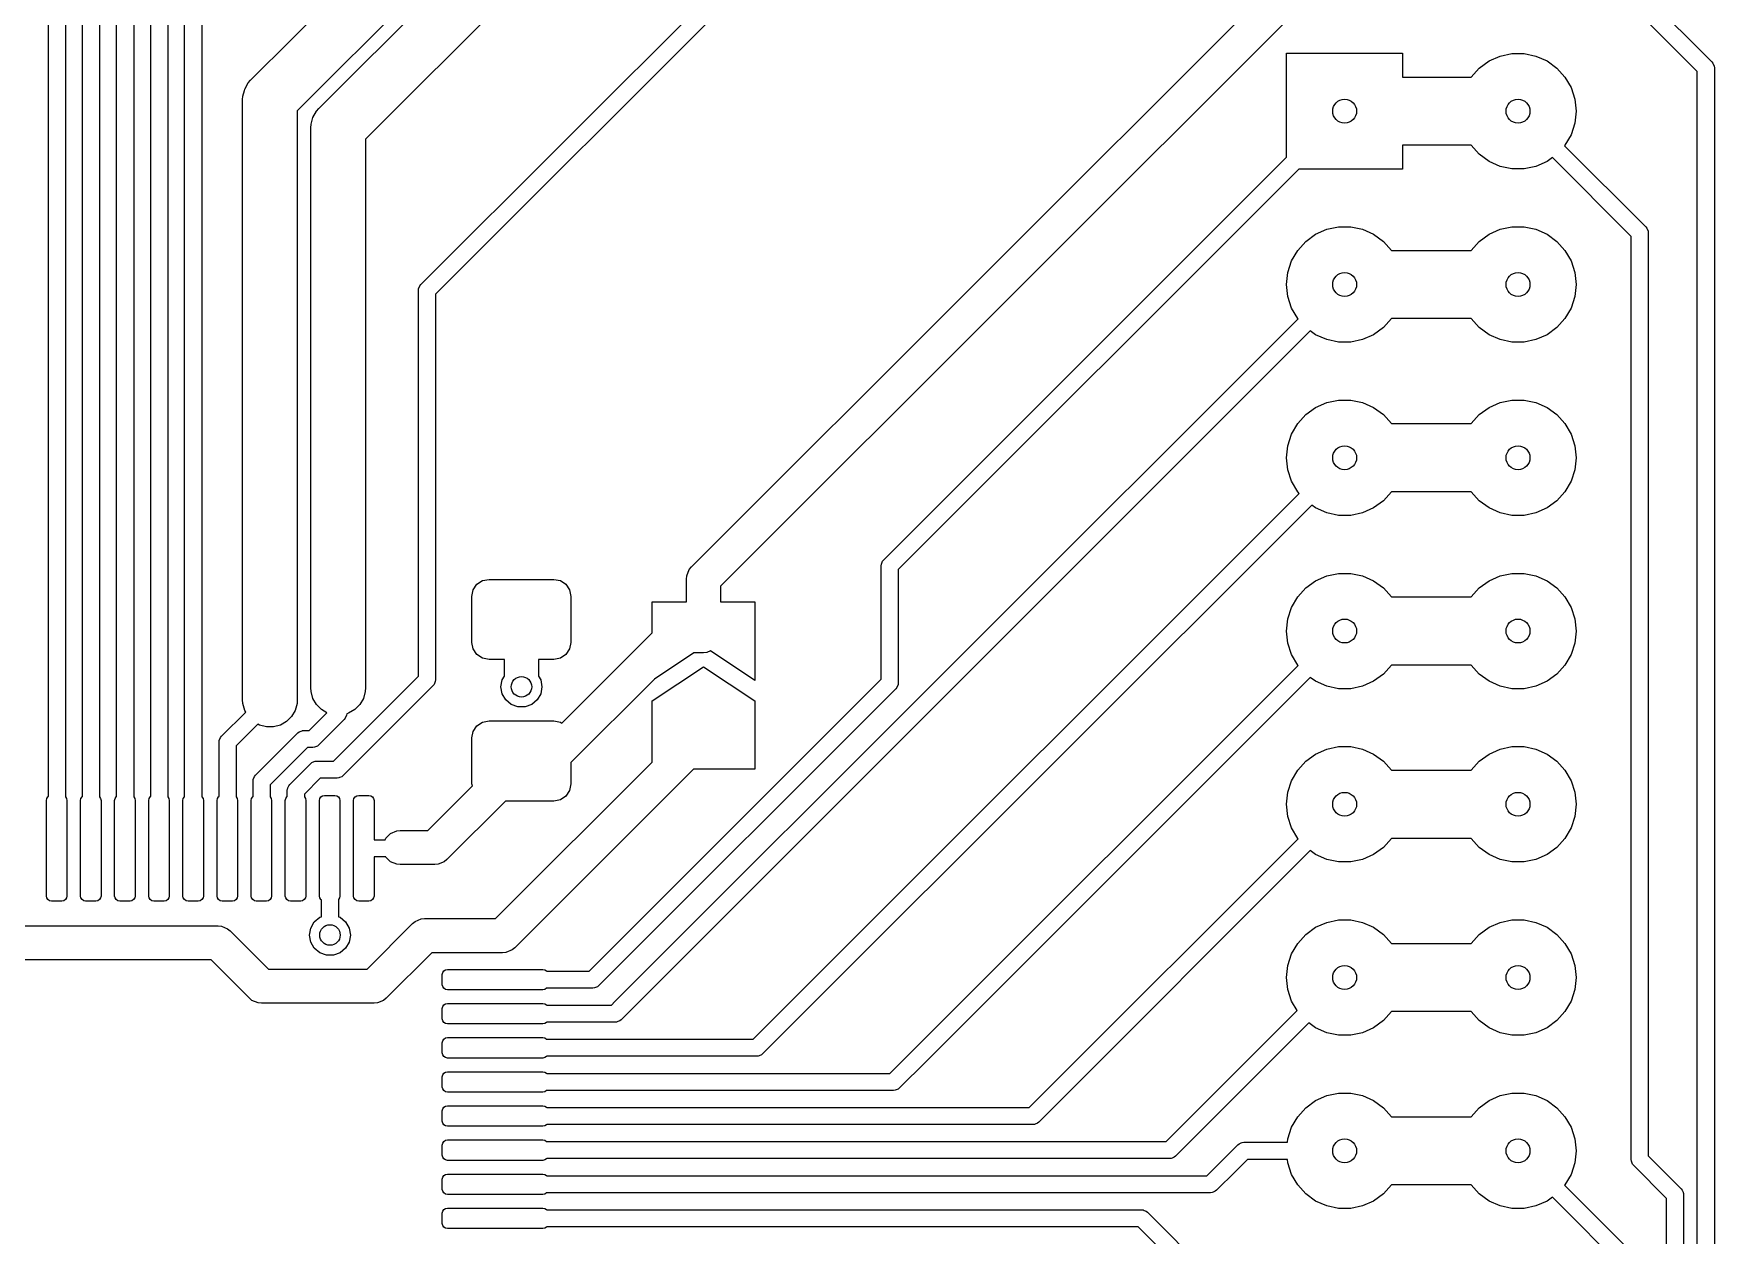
# Model space of a CAD drawing. Extents: x 0.04 to 1.96, y 0.03 to 3.58.
# Drawn here: x 0.994 to 1.963, y 1.801 to 2.495 of the extents above; entities that cross this region are included whole.
import ezdxf

# ---------------------------------------------------------------- set-up
doc = ezdxf.new("R2010")
doc.units = 0
doc.header["$MEASUREMENT"] = 0
doc.layers.add('BLACK', color=7, linetype='CONTINUOUS')

msp = doc.modelspace()

# ---------------------------------------------------------------- linework, layer by layer
at = {"layer": 'BLACK', "linetype": 'CONTINUOUS'}
for p, q in [((1.0415, 2.05444), (1.0415, 2.7287)), ((1.05134, 2.72666), (1.05134, 2.0542)), ((1.02181, 2.05444), (1.02181, 2.72123)), ((1.03165, 2.72327), (1.03165, 2.0542)), ((1.06118, 2.05444), (1.06118, 2.7161)), ((1.11879, 2.46783), (1.36614, 2.71518)), ((1.07102, 2.71406), (1.07102, 2.0542)), ((1.39303, 2.69753), (1.14567, 2.45017)), ((1.15816, 2.45152), (1.40551, 2.69888)), ((1.4324, 2.68122), (1.18504, 2.43386)), ((1.00213, 2.05444), (1.00213, 2.64091)), ((1.01197, 2.64295), (1.01197, 2.0542)), ((1.21699, 2.34995), (1.50852, 2.64148)), ((1.08071, 2.05433), (1.08071, 2.63563)), ((1.09055, 2.63359), (1.09055, 2.05433)), ((1.512, 2.63104), (1.22539, 2.34443)), ((1.83163, 2.60848), (1.96163, 2.47848)), ((1.95323, 2.47296), (1.82611, 2.60008)), ((1.37304, 2.18696), (1.74016, 2.55408)), ((1.75696, 2.54304), (1.38984, 2.17592)), ((1.71634, 2.4235), (1.71634, 2.48346)), ((1.71634, 2.48346), (1.78327, 2.48346)), ((1.78327, 2.48346), (1.78327, 2.46969)), ((1.83946, 2.48183), (1.84631, 2.48328)), ((1.84631, 2.48328), (1.8533, 2.48328)), ((1.8533, 2.48328), (1.86014, 2.48183)), ((1.82274, 2.46969), (1.82741, 2.47487)), ((1.82741, 2.47487), (1.83307, 2.47898)), ((1.83307, 2.47898), (1.83946, 2.48183)), ((1.86014, 2.48183), (1.86654, 2.47898)), ((1.86654, 2.47898), (1.8722, 2.47487)), ((1.8722, 2.47487), (1.87688, 2.46967)), ((1.95323, 0.12519), (1.95323, 2.47296)), ((1.96163, 2.47848), (1.96224, 2.47773)), ((1.96224, 2.47773), (1.96224, 2.47773)), ((1.96224, 2.47773), (1.96298, 2.47596)), ((1.96298, 2.47596), (1.96307, 2.475)), ((1.96307, 2.475), (1.96307, 0.12315)), ((1.11517, 2.46198), (1.11537, 2.46272)), ((1.11537, 2.46272), (1.11743, 2.46628)), ((1.11743, 2.46628), (1.11879, 2.46783)), ((1.78327, 2.46969), (1.82274, 2.46969)), ((1.87688, 2.46967), (1.88037, 2.46361)), ((1.88037, 2.46361), (1.88254, 2.45696)), ((1.11417, 2.45669), (1.11431, 2.45875)), ((1.11417, 2.11024), (1.11417, 2.45669)), ((1.11431, 2.45875), (1.11517, 2.46198)), ((1.88254, 2.45696), (1.88327, 2.45)), ((1.14567, 2.45017), (1.14567, 2.11024)), ((1.15368, 2.44244), (1.15474, 2.44641)), ((1.15474, 2.44641), (1.1568, 2.44997)), ((1.15474, 2.44641), (1.15474, 2.44641)), ((1.1568, 2.44997), (1.15816, 2.45152)), ((1.88327, 2.45), (1.88254, 2.44304)), ((1.15354, 2.44039), (1.15368, 2.44244)), ((1.15354, 2.11711), (1.15354, 2.44039)), ((1.18504, 2.43386), (1.18504, 2.11711)), ((1.88037, 2.43639), (1.87688, 2.43033)), ((1.88254, 2.44304), (1.88037, 2.43639)), ((1.82274, 2.43031), (1.78327, 2.43031)), ((1.78327, 2.43031), (1.78327, 2.41654)), ((1.82741, 2.42513), (1.82274, 2.43031)), ((1.83307, 2.42102), (1.82741, 2.42513)), ((1.87688, 2.43033), (1.87667, 2.4301)), ((1.87667, 2.4301), (1.92348, 2.38328)), ((1.48392, 2.19108), (1.71634, 2.4235)), ((1.7233, 2.41654), (1.49232, 2.18556)), ((1.78327, 2.41654), (1.7233, 2.41654)), ((1.83946, 2.41817), (1.83307, 2.42102)), ((1.84631, 2.41672), (1.83946, 2.41817)), ((1.8533, 2.41672), (1.84631, 2.41672)), ((1.86014, 2.41817), (1.8533, 2.41672)), ((1.86654, 2.42102), (1.86014, 2.41817)), ((1.8696, 2.42324), (1.86654, 2.42102)), ((1.91508, 2.37776), (1.8696, 2.42324)), ((1.72741, 2.37487), (1.73307, 2.37898)), ((1.73307, 2.37898), (1.73946, 2.38183)), ((1.73946, 2.38183), (1.74631, 2.38328)), ((1.74631, 2.38328), (1.7533, 2.38328)), ((1.7533, 2.38328), (1.76014, 2.38183)), ((1.76014, 2.38183), (1.76654, 2.37898)), ((1.76654, 2.37898), (1.7722, 2.37487)), ((1.82741, 2.37487), (1.83307, 2.37898)), ((1.83307, 2.37898), (1.83946, 2.38183)), ((1.83946, 2.38183), (1.84631, 2.38328)), ((1.84631, 2.38328), (1.8533, 2.38328)), ((1.8533, 2.38328), (1.86014, 2.38183)), ((1.86014, 2.38183), (1.86654, 2.37898)), ((1.86654, 2.37898), (1.8722, 2.37487)), ((1.91508, 1.845), (1.91508, 2.37776)), ((1.92348, 2.38328), (1.92409, 2.38254)), ((1.92409, 2.38254), (1.92483, 2.38076)), ((1.92483, 2.38076), (1.92492, 2.3798)), ((1.92492, 2.3798), (1.92492, 1.84704)), ((1.71923, 2.36361), (1.72273, 2.36967)), ((1.72273, 2.36967), (1.72741, 2.37487)), ((1.7722, 2.37487), (1.77686, 2.36969)), ((1.77686, 2.36969), (1.82274, 2.36969)), ((1.82274, 2.36969), (1.82741, 2.37487)), ((1.8722, 2.37487), (1.87688, 2.36967)), ((1.87688, 2.36967), (1.88037, 2.36361)), ((1.71634, 2.35), (1.71707, 2.35696)), ((1.71707, 2.35696), (1.71923, 2.36361)), ((1.88037, 2.36361), (1.88254, 2.35696)), ((1.88254, 2.35696), (1.88327, 2.35)), ((1.21555, 2.34647), (1.21565, 2.34743)), ((1.21555, 2.12389), (1.21555, 2.34647)), ((1.21565, 2.34743), (1.21638, 2.34921)), ((1.21638, 2.34921), (1.21699, 2.34995)), ((1.21638, 2.34921), (1.21638, 2.34921)), ((1.71707, 2.34304), (1.71634, 2.35)), ((1.88327, 2.35), (1.88254, 2.34304)), ((1.22539, 2.34443), (1.22539, 2.12185)), ((1.71923, 2.33639), (1.71707, 2.34304)), ((1.88254, 2.34304), (1.88037, 2.33639)), ((1.32892, 1.93608), (1.72294, 2.3301)), ((1.72273, 2.33033), (1.71923, 2.33639)), ((1.72294, 2.3301), (1.72273, 2.33033)), ((1.77686, 2.33031), (1.7722, 2.32513)), ((1.82274, 2.33031), (1.77686, 2.33031)), ((1.82741, 2.32513), (1.82274, 2.33031)), ((1.87688, 2.33033), (1.8722, 2.32513)), ((1.88037, 2.33639), (1.87688, 2.33033)), ((1.73001, 2.32324), (1.33588, 1.92912)), ((1.73307, 2.32102), (1.73001, 2.32324)), ((1.73946, 2.31817), (1.73307, 2.32102)), ((1.74631, 2.31672), (1.73946, 2.31817)), ((1.76014, 2.31817), (1.7533, 2.31672)), ((1.76654, 2.32102), (1.76014, 2.31817)), ((1.7722, 2.32513), (1.76654, 2.32102)), ((1.83307, 2.32102), (1.82741, 2.32513)), ((1.83946, 2.31817), (1.83307, 2.32102)), ((1.84631, 2.31672), (1.83946, 2.31817)), ((1.86014, 2.31817), (1.8533, 2.31672)), ((1.86654, 2.32102), (1.86014, 2.31817)), ((1.8722, 2.32513), (1.86654, 2.32102)), ((1.7533, 2.31672), (1.74631, 2.31672)), ((1.8533, 2.31672), (1.84631, 2.31672)), ((1.72741, 2.27487), (1.73307, 2.27898)), ((1.73307, 2.27898), (1.73946, 2.28183)), ((1.73946, 2.28183), (1.74631, 2.28328)), ((1.74631, 2.28328), (1.7533, 2.28328)), ((1.7533, 2.28328), (1.76014, 2.28183)), ((1.76014, 2.28183), (1.76654, 2.27898)), ((1.76654, 2.27898), (1.7722, 2.27487)), ((1.82741, 2.27487), (1.83307, 2.27898)), ((1.83307, 2.27898), (1.83946, 2.28183)), ((1.83946, 2.28183), (1.84631, 2.28328)), ((1.84631, 2.28328), (1.8533, 2.28328)), ((1.8533, 2.28328), (1.86014, 2.28183)), ((1.86014, 2.28183), (1.86654, 2.27898)), ((1.86654, 2.27898), (1.8722, 2.27487)), ((1.71923, 2.26361), (1.72273, 2.26967)), ((1.72273, 2.26967), (1.72741, 2.27487)), ((1.7722, 2.27487), (1.77686, 2.26969)), ((1.77686, 2.26969), (1.82274, 2.26969)), ((1.82274, 2.26969), (1.82741, 2.27487)), ((1.8722, 2.27487), (1.87688, 2.26967)), ((1.87688, 2.26967), (1.88037, 2.26361)), ((1.71707, 2.25696), (1.71923, 2.26361)), ((1.88037, 2.26361), (1.88254, 2.25696)), ((1.71634, 2.25), (1.71707, 2.25696)), ((1.71707, 2.24304), (1.71634, 2.25)), ((1.88254, 2.25696), (1.88327, 2.25)), ((1.88327, 2.25), (1.88254, 2.24304)), ((1.71923, 2.23639), (1.71707, 2.24304)), ((1.88254, 2.24304), (1.88037, 2.23639)), ((1.72273, 2.23033), (1.71923, 2.23639)), ((1.72359, 2.22937), (1.72273, 2.23033)), ((1.77686, 2.23031), (1.7722, 2.22513)), ((1.82274, 2.23031), (1.77686, 2.23031)), ((1.82741, 2.22513), (1.82274, 2.23031)), ((1.87688, 2.23033), (1.8722, 2.22513)), ((1.88037, 2.23639), (1.87688, 2.23033)), ((1.42711, 1.93289), (1.72359, 2.22937)), ((1.73081, 2.22266), (1.43407, 1.92593)), ((1.73307, 2.22102), (1.73081, 2.22266)), ((1.73946, 2.21817), (1.73307, 2.22102)), ((1.76654, 2.22102), (1.76014, 2.21817)), ((1.7722, 2.22513), (1.76654, 2.22102)), ((1.83307, 2.22102), (1.82741, 2.22513)), ((1.83946, 2.21817), (1.83307, 2.22102)), ((1.86654, 2.22102), (1.86014, 2.21817)), ((1.8722, 2.22513), (1.86654, 2.22102)), ((1.74631, 2.21672), (1.73946, 2.21817)), ((1.7533, 2.21672), (1.74631, 2.21672)), ((1.76014, 2.21817), (1.7533, 2.21672)), ((1.84631, 2.21672), (1.83946, 2.21817)), ((1.8533, 2.21672), (1.84631, 2.21672)), ((1.86014, 2.21817), (1.8533, 2.21672)), ((1.48331, 2.19033), (1.48392, 2.19108)), ((1.37016, 2.18), (1.37035, 2.18192)), ((1.37035, 2.18192), (1.37182, 2.18547)), ((1.37182, 2.18547), (1.37304, 2.18696)), ((1.37182, 2.18547), (1.37182, 2.18547)), ((1.48248, 2.1876), (1.48257, 2.18856)), ((1.48248, 2.12212), (1.48248, 2.1876)), ((1.48257, 2.18856), (1.48331, 2.19033)), ((1.48331, 2.19033), (1.48331, 2.19033)), ((1.49232, 2.18556), (1.49232, 2.12008)), ((1.73307, 2.17898), (1.73946, 2.18183)), ((1.73946, 2.18183), (1.74631, 2.18328)), ((1.74631, 2.18328), (1.7533, 2.18328)), ((1.7533, 2.18328), (1.76014, 2.18183)), ((1.76014, 2.18183), (1.76654, 2.17898)), ((1.83307, 2.17898), (1.83946, 2.18183)), ((1.83946, 2.18183), (1.84631, 2.18328)), ((1.84631, 2.18328), (1.8533, 2.18328)), ((1.8533, 2.18328), (1.86014, 2.18183)), ((1.86014, 2.18183), (1.86654, 2.17898)), ((1.24646, 2.16998), (1.24721, 2.17375)), ((1.24721, 2.17375), (1.24934, 2.17694)), ((1.24934, 2.17694), (1.25253, 2.17907)), ((1.25253, 2.17907), (1.2563, 2.17982)), ((1.2563, 2.17982), (1.2937, 2.17982)), ((1.2937, 2.17982), (1.29747, 2.17907)), ((1.29747, 2.17907), (1.30066, 2.17694)), ((1.30066, 2.17694), (1.30279, 2.17375)), ((1.30279, 2.17375), (1.30354, 2.16998)), ((1.37016, 2.16677), (1.37016, 2.18)), ((1.38984, 2.17592), (1.38984, 2.16677)), ((1.72273, 2.16967), (1.72741, 2.17487)), ((1.72741, 2.17487), (1.73307, 2.17898)), ((1.76654, 2.17898), (1.7722, 2.17487)), ((1.7722, 2.17487), (1.77686, 2.16969)), ((1.82274, 2.16969), (1.82741, 2.17487)), ((1.82741, 2.17487), (1.83307, 2.17898)), ((1.86654, 2.17898), (1.8722, 2.17487)), ((1.8722, 2.17487), (1.87688, 2.16967)), ((1.24646, 2.14341), (1.24646, 2.16998)), ((1.30354, 2.16998), (1.30354, 2.14341)), ((1.35047, 2.14894), (1.35047, 2.16677)), ((1.35047, 2.16677), (1.37016, 2.16677)), ((1.38984, 2.16677), (1.40953, 2.16677)), ((1.40953, 2.16677), (1.40953, 2.1215)), ((1.71707, 2.15696), (1.71923, 2.16361)), ((1.71923, 2.16361), (1.72273, 2.16967)), ((1.77686, 2.16969), (1.82274, 2.16969)), ((1.87688, 2.16967), (1.88037, 2.16361)), ((1.88037, 2.16361), (1.88254, 2.15696)), ((1.71634, 2.15), (1.71707, 2.15696)), ((1.88254, 2.15696), (1.88327, 2.15)), ((1.24721, 2.13964), (1.24646, 2.14341)), ((1.29834, 2.0968), (1.35047, 2.14894)), ((1.30354, 2.14341), (1.30279, 2.13964)), ((1.71707, 2.14304), (1.71634, 2.15)), ((1.71923, 2.13639), (1.71707, 2.14304)), ((1.88254, 2.14304), (1.88037, 2.13639)), ((1.88327, 2.15), (1.88254, 2.14304)), ((1.24934, 2.13645), (1.24721, 2.13964)), ((1.25253, 2.13431), (1.24934, 2.13645)), ((1.2563, 2.13356), (1.25253, 2.13431)), ((1.26516, 2.13356), (1.2563, 2.13356)), ((1.26516, 2.12403), (1.26516, 2.13356)), ((1.2937, 2.13356), (1.28484, 2.13356)), ((1.28484, 2.13356), (1.28484, 2.12403)), ((1.29747, 2.13431), (1.2937, 2.13356)), ((1.30066, 2.13645), (1.29747, 2.13431)), ((1.30279, 2.13964), (1.30066, 2.13645)), ((1.37438, 2.13744), (1.35166, 2.12229)), ((1.38, 2.13744), (1.37438, 2.13744)), ((1.38192, 2.13763), (1.38, 2.13744)), ((1.38402, 2.1385), (1.38192, 2.13763)), ((1.40953, 2.1215), (1.38402, 2.1385)), ((1.72273, 2.13033), (1.71923, 2.13639)), ((1.88037, 2.13639), (1.87688, 2.13033)), ((1.16658, 2.07492), (1.21555, 2.12389)), ((1.2639, 2.12185), (1.26516, 2.12403)), ((1.28484, 2.12403), (1.2861, 2.12185)), ((1.35047, 2.10969), (1.38, 2.12937)), ((1.38, 2.12937), (1.40953, 2.10969)), ((1.50142, 1.90858), (1.72294, 2.1301)), ((1.73001, 2.12324), (1.50838, 1.90162)), ((1.72294, 2.1301), (1.72273, 2.13033)), ((1.73307, 2.12102), (1.73001, 2.12324)), ((1.7722, 2.12513), (1.76654, 2.12102)), ((1.77686, 2.13031), (1.7722, 2.12513)), ((1.82274, 2.13031), (1.77686, 2.13031)), ((1.82741, 2.12513), (1.82274, 2.13031)), ((1.83307, 2.12102), (1.82741, 2.12513)), ((1.8722, 2.12513), (1.86654, 2.12102)), ((1.87688, 2.13033), (1.8722, 2.12513)), ((1.15368, 2.11506), (1.15354, 2.11711)), ((1.15474, 2.11109), (1.15368, 2.11506)), ((1.22395, 2.11837), (1.1721, 2.06652)), ((1.1849, 2.11506), (1.18384, 2.11109)), ((1.18504, 2.11711), (1.1849, 2.11506)), ((1.22456, 2.11912), (1.22395, 2.11837)), ((1.2253, 2.12089), (1.22456, 2.11912)), ((1.22456, 2.11912), (1.22456, 2.11912)), ((1.22539, 2.12185), (1.2253, 2.12089)), ((1.26319, 2.11781), (1.2639, 2.12185)), ((1.2639, 2.11378), (1.26319, 2.11781)), ((1.26595, 2.11022), (1.2639, 2.11378)), ((1.2861, 2.11378), (1.28405, 2.11022)), ((1.2861, 2.12185), (1.28681, 2.11781)), ((1.28681, 2.11781), (1.2861, 2.11378)), ((1.35166, 2.12229), (1.30354, 2.07417)), ((1.3141, 1.95374), (1.48248, 2.12212)), ((1.49088, 2.1166), (1.31962, 1.94534)), ((1.49149, 2.11734), (1.49088, 2.1166)), ((1.49223, 2.11912), (1.49149, 2.11734)), ((1.49149, 2.11734), (1.49149, 2.11734)), ((1.49232, 2.12008), (1.49223, 2.11912)), ((1.49223, 2.11912), (1.49223, 2.11912)), ((1.49223, 2.11912), (1.49223, 2.11912)), ((1.73946, 2.11817), (1.73307, 2.12102)), ((1.74631, 2.11672), (1.73946, 2.11817)), ((1.7533, 2.11672), (1.74631, 2.11672)), ((1.76014, 2.11817), (1.7533, 2.11672)), ((1.76654, 2.12102), (1.76014, 2.11817)), ((1.83946, 2.11817), (1.83307, 2.12102)), ((1.84631, 2.11672), (1.83946, 2.11817)), ((1.8533, 2.11672), (1.84631, 2.11672)), ((1.86014, 2.11817), (1.8533, 2.11672)), ((1.86654, 2.12102), (1.86014, 2.11817)), ((1.11431, 2.10818), (1.11417, 2.11024)), ((1.11537, 2.10421), (1.11431, 2.10818)), ((1.11594, 2.10322), (1.11537, 2.10421)), ((1.14447, 2.10421), (1.14241, 2.10065)), ((1.14553, 2.10818), (1.14447, 2.10421)), ((1.14567, 2.11024), (1.14553, 2.10818)), ((1.1568, 2.10753), (1.15474, 2.11109)), ((1.1597, 2.10462), (1.1568, 2.10753)), ((1.1628, 2.10283), (1.1597, 2.10462)), ((1.17888, 2.10462), (1.17532, 2.10256)), ((1.18179, 2.10753), (1.17888, 2.10462)), ((1.18384, 2.11109), (1.18179, 2.10753)), ((1.26909, 2.10759), (1.26595, 2.11022)), ((1.27295, 2.10618), (1.26909, 2.10759)), ((1.27705, 2.10618), (1.27295, 2.10618)), ((1.28091, 2.10759), (1.27705, 2.10618)), ((1.28405, 2.11022), (1.28091, 2.10759)), ((1.35047, 2.07439), (1.35047, 2.10969)), ((1.40953, 2.10969), (1.40953, 2.07031)), ((1.10199, 2.08927), (1.11594, 2.10322)), ((1.1229, 2.09626), (1.11039, 2.08375)), ((1.12389, 2.09569), (1.1229, 2.09626)), ((1.12787, 2.09462), (1.12389, 2.09569)), ((1.13198, 2.09462), (1.12787, 2.09462)), ((1.13595, 2.09569), (1.13198, 2.09462)), ((1.13951, 2.09774), (1.13595, 2.09569)), ((1.14241, 2.10065), (1.13951, 2.09774)), ((1.15261, 2.09264), (1.1628, 2.10283)), ((1.17277, 2.09888), (1.15813, 2.08424)), ((1.17338, 2.09963), (1.17277, 2.09888)), ((1.17412, 2.1014), (1.17338, 2.09963)), ((1.17338, 2.09963), (1.17338, 2.09963)), ((1.1742, 2.10227), (1.17412, 2.1014)), ((1.17532, 2.10256), (1.1742, 2.10227)), ((1.24721, 2.09205), (1.24934, 2.09525)), ((1.24934, 2.09525), (1.25253, 2.09738)), ((1.25253, 2.09738), (1.2563, 2.09813)), ((1.2563, 2.09813), (1.2937, 2.09813)), ((1.2937, 2.09813), (1.29747, 2.09738)), ((1.29747, 2.09738), (1.29834, 2.0968)), ((1.10055, 2.08579), (1.10065, 2.08675)), ((1.10055, 2.05444), (1.10055, 2.08579)), ((1.10065, 2.08675), (1.10138, 2.08852)), ((1.10138, 2.08852), (1.10199, 2.08927)), ((1.10138, 2.08852), (1.10138, 2.08852)), ((1.12168, 2.06679), (1.14608, 2.0912)), ((1.14608, 2.0912), (1.14683, 2.09181)), ((1.14683, 2.09181), (1.14842, 2.09247)), ((1.14683, 2.09181), (1.14683, 2.09181)), ((1.14842, 2.09247), (1.1486, 2.09254)), ((1.1486, 2.09254), (1.14956, 2.09264)), ((1.1486, 2.09254), (1.1486, 2.09254)), ((1.14956, 2.09264), (1.15261, 2.09264)), ((1.24646, 2.08829), (1.24721, 2.09205)), ((1.24646, 2.06171), (1.24646, 2.08829)), ((1.11039, 2.08375), (1.11039, 2.0542)), ((1.1516, 2.0828), (1.13008, 2.06127)), ((1.15465, 2.0828), (1.1516, 2.0828)), ((1.15561, 2.08289), (1.15465, 2.0828)), ((1.15542, 2.07461), (1.15594, 2.07483)), ((1.15613, 2.08311), (1.15561, 2.08289)), ((1.15561, 2.08289), (1.15561, 2.08289)), ((1.15594, 2.07483), (1.1569, 2.07492)), ((1.15594, 2.07483), (1.15594, 2.07483)), ((1.15738, 2.08362), (1.15613, 2.08311)), ((1.1569, 2.07492), (1.16658, 2.07492)), ((1.15813, 2.08424), (1.15738, 2.08362)), ((1.15738, 2.08362), (1.15738, 2.08362)), ((1.72273, 2.06967), (1.72741, 2.07487)), ((1.72741, 2.07487), (1.73307, 2.07898)), ((1.73307, 2.07898), (1.73946, 2.08183)), ((1.73946, 2.08183), (1.74631, 2.08328)), ((1.74631, 2.08328), (1.7533, 2.08328)), ((1.7533, 2.08328), (1.76014, 2.08183)), ((1.76014, 2.08183), (1.76654, 2.07898)), ((1.76654, 2.07898), (1.7722, 2.07487)), ((1.7722, 2.07487), (1.77686, 2.06969)), ((1.82274, 2.06969), (1.82741, 2.07487)), ((1.82741, 2.07487), (1.83307, 2.07898)), ((1.83307, 2.07898), (1.83946, 2.08183)), ((1.83946, 2.08183), (1.84631, 2.08328)), ((1.84631, 2.08328), (1.8533, 2.08328)), ((1.8533, 2.08328), (1.86014, 2.08183)), ((1.86014, 2.08183), (1.86654, 2.07898)), ((1.86654, 2.07898), (1.8722, 2.07487)), ((1.8722, 2.07487), (1.87688, 2.06967)), ((1.12033, 2.06427), (1.12107, 2.06605)), ((1.12107, 2.06605), (1.12168, 2.06679)), ((1.12107, 2.06605), (1.12107, 2.06605)), ((1.14136, 2.06142), (1.15342, 2.07348)), ((1.15894, 2.06508), (1.14976, 2.05591)), ((1.15342, 2.07348), (1.15416, 2.07409)), ((1.15416, 2.07409), (1.15542, 2.07461)), ((1.15416, 2.07409), (1.15416, 2.07409)), ((1.16862, 2.06508), (1.15894, 2.06508)), ((1.16958, 2.06517), (1.16862, 2.06508)), ((1.1701, 2.06539), (1.16958, 2.06517)), ((1.16958, 2.06517), (1.16958, 2.06517)), ((1.17136, 2.06591), (1.1701, 2.06539)), ((1.1721, 2.06652), (1.17136, 2.06591)), ((1.17136, 2.06591), (1.17136, 2.06591)), ((1.26008, 1.984), (1.35047, 2.07439)), ((1.37423, 2.07031), (1.27111, 1.96719)), ((1.30354, 2.07417), (1.30354, 2.06171)), ((1.40953, 2.07031), (1.37423, 2.07031)), ((1.71923, 2.06361), (1.72273, 2.06967)), ((1.77686, 2.06969), (1.82274, 2.06969)), ((1.87688, 2.06967), (1.88037, 2.06361)), ((1.12024, 2.06331), (1.12033, 2.06427)), ((1.12024, 2.05444), (1.12024, 2.06331)), ((1.13008, 2.06127), (1.13008, 2.0542)), ((1.13992, 2.05794), (1.14002, 2.0589)), ((1.13992, 2.05444), (1.13992, 2.05794)), ((1.14002, 2.0589), (1.14015, 2.05922)), ((1.14015, 2.05922), (1.14023, 2.05942)), ((1.14023, 2.05942), (1.14075, 2.06068)), ((1.14075, 2.06068), (1.14136, 2.06142)), ((1.14075, 2.06068), (1.14075, 2.06068)), ((1.14976, 2.05591), (1.14976, 2.0542)), ((1.22092, 2.03484), (1.24668, 2.0606)), ((1.24668, 2.0606), (1.24646, 2.06171)), ((1.30279, 2.05795), (1.30066, 2.05475)), ((1.30354, 2.06171), (1.30279, 2.05795)), ((1.71634, 2.05), (1.71707, 2.05696)), ((1.71707, 2.05696), (1.71923, 2.06361)), ((1.88037, 2.06361), (1.88254, 2.05696)), ((1.88254, 2.05696), (1.88327, 2.05)), ((1.00098, 2.05217), (1.00121, 2.0533)), ((1.00098, 1.99705), (1.00098, 2.05217)), ((1.00121, 2.0533), (1.00185, 2.05425)), ((1.00185, 2.05425), (1.00213, 2.05444)), ((1.01197, 2.0542), (1.01257, 2.0533)), ((1.01257, 2.0533), (1.0128, 2.05217)), ((1.0128, 2.05217), (1.0128, 1.99705)), ((1.02067, 2.05217), (1.02089, 2.0533)), ((1.02067, 1.99705), (1.02067, 2.05217)), ((1.02089, 2.0533), (1.02153, 2.05425)), ((1.02153, 2.05425), (1.02181, 2.05444)), ((1.03165, 2.0542), (1.03226, 2.0533)), ((1.03226, 2.0533), (1.03248, 2.05217)), ((1.03248, 2.05217), (1.03248, 1.99705)), ((1.04035, 2.05217), (1.04058, 2.0533)), ((1.04035, 1.99705), (1.04035, 2.05217)), ((1.04058, 2.0533), (1.04122, 2.05425)), ((1.04122, 2.05425), (1.0415, 2.05444)), ((1.05134, 2.0542), (1.05194, 2.0533)), ((1.05194, 2.0533), (1.05217, 2.05217)), ((1.05217, 2.05217), (1.05217, 1.99705)), ((1.06004, 2.05217), (1.06026, 2.0533)), ((1.06004, 1.99705), (1.06004, 2.05217)), ((1.06026, 2.0533), (1.0609, 2.05425)), ((1.0609, 2.05425), (1.06118, 2.05444)), ((1.07102, 2.0542), (1.07163, 2.0533)), ((1.07163, 2.0533), (1.07185, 2.05217)), ((1.07185, 2.05217), (1.07185, 1.99705)), ((1.07972, 2.05217), (1.07995, 2.0533)), ((1.07972, 1.99705), (1.07972, 2.05217)), ((1.07995, 2.0533), (1.08059, 2.05425)), ((1.08059, 2.05425), (1.08071, 2.05433)), ((1.09055, 2.05433), (1.09067, 2.05425)), ((1.09067, 2.05425), (1.09131, 2.0533)), ((1.09131, 2.0533), (1.09154, 2.05217)), ((1.09154, 2.05217), (1.09154, 1.99705)), ((1.09941, 2.05217), (1.09963, 2.0533)), ((1.09941, 1.99705), (1.09941, 2.05217)), ((1.09963, 2.0533), (1.10027, 2.05425)), ((1.10027, 2.05425), (1.10055, 2.05444)), ((1.11039, 2.0542), (1.111, 2.0533)), ((1.111, 2.0533), (1.11122, 2.05217)), ((1.11122, 2.05217), (1.11122, 1.99705)), ((1.11909, 2.05217), (1.11932, 2.0533)), ((1.11909, 1.99705), (1.11909, 2.05217)), ((1.11932, 2.0533), (1.11996, 2.05425)), ((1.11996, 2.05425), (1.12024, 2.05444)), ((1.13008, 2.0542), (1.13068, 2.0533)), ((1.13068, 2.0533), (1.13091, 2.05217)), ((1.13091, 2.05217), (1.13091, 1.99705)), ((1.13878, 2.05217), (1.139, 2.0533)), ((1.13878, 1.99705), (1.13878, 2.05217)), ((1.139, 2.0533), (1.13964, 2.05425)), ((1.13964, 2.05425), (1.13992, 2.05444)), ((1.14976, 2.0542), (1.15037, 2.0533)), ((1.15037, 2.0533), (1.15059, 2.05217)), ((1.15059, 2.05217), (1.15059, 1.99705)), ((1.15846, 2.05217), (1.15869, 2.0533)), ((1.15846, 1.99705), (1.15846, 2.05217)), ((1.15869, 2.0533), (1.15933, 2.05425)), ((1.15933, 2.05425), (1.16029, 2.05489)), ((1.16029, 2.05489), (1.16142, 2.05512)), ((1.16142, 2.05512), (1.16732, 2.05512)), ((1.16732, 2.05512), (1.16845, 2.05489)), ((1.16845, 2.05489), (1.16941, 2.05425)), ((1.16941, 2.05425), (1.17005, 2.0533)), ((1.17005, 2.0533), (1.17028, 2.05217)), ((1.17028, 2.05217), (1.17028, 1.99705)), ((1.17815, 2.05217), (1.17837, 2.0533)), ((1.17815, 1.99705), (1.17815, 2.05217)), ((1.17837, 2.0533), (1.17901, 2.05425)), ((1.17901, 2.05425), (1.17997, 2.05489)), ((1.17997, 2.05489), (1.1811, 2.05512)), ((1.1811, 2.05512), (1.18701, 2.05512)), ((1.18701, 2.05512), (1.18814, 2.05489)), ((1.18814, 2.05489), (1.1891, 2.05425)), ((1.1891, 2.05425), (1.18974, 2.0533)), ((1.18974, 2.0533), (1.18996, 2.05217)), ((1.18996, 2.05217), (1.18996, 2.02953)), ((1.26579, 2.05187), (1.23196, 2.01804)), ((1.2937, 2.05187), (1.26579, 2.05187)), ((1.29747, 2.05262), (1.2937, 2.05187)), ((1.30066, 2.05475), (1.29747, 2.05262)), ((1.71707, 2.04304), (1.71634, 2.05)), ((1.88327, 2.05), (1.88254, 2.04304)), ((1.71923, 2.03639), (1.71707, 2.04304)), ((1.72273, 2.03033), (1.71923, 2.03639)), ((1.88037, 2.03639), (1.87688, 2.03033)), ((1.88254, 2.04304), (1.88037, 2.03639)), ((1.18996, 2.02953), (1.19643, 2.02953)), ((1.19643, 2.02953), (1.19682, 2.03047)), ((1.19682, 2.03047), (1.19953, 2.03318)), ((1.19953, 2.03318), (1.20308, 2.03465)), ((1.20308, 2.03465), (1.205, 2.03484)), ((1.205, 2.03484), (1.22092, 2.03484)), ((1.57392, 1.88108), (1.72294, 2.0301)), ((1.72294, 2.0301), (1.72273, 2.03033)), ((1.77686, 2.03031), (1.7722, 2.02513)), ((1.82274, 2.03031), (1.77686, 2.03031)), ((1.82741, 2.02513), (1.82274, 2.03031)), ((1.87688, 2.03033), (1.8722, 2.02513)), ((1.19675, 2.01969), (1.18996, 2.01969)), ((1.18996, 2.01969), (1.18996, 1.99705)), ((1.19682, 2.01953), (1.19675, 2.01969)), ((1.19953, 2.01682), (1.19682, 2.01953)), ((1.20308, 2.01535), (1.19953, 2.01682)), ((1.23047, 2.01682), (1.22692, 2.01535)), ((1.23196, 2.01804), (1.23047, 2.01682)), ((1.23047, 2.01682), (1.23047, 2.01682)), ((1.73001, 2.02324), (1.58088, 1.87412)), ((1.73307, 2.02102), (1.73001, 2.02324)), ((1.73946, 2.01817), (1.73307, 2.02102)), ((1.74631, 2.01672), (1.73946, 2.01817)), ((1.7533, 2.01672), (1.74631, 2.01672)), ((1.76014, 2.01817), (1.7533, 2.01672)), ((1.76654, 2.02102), (1.76014, 2.01817)), ((1.7722, 2.02513), (1.76654, 2.02102)), ((1.83307, 2.02102), (1.82741, 2.02513)), ((1.83946, 2.01817), (1.83307, 2.02102)), ((1.84631, 2.01672), (1.83946, 2.01817)), ((1.8533, 2.01672), (1.84631, 2.01672)), ((1.86014, 2.01817), (1.8533, 2.01672)), ((1.86654, 2.02102), (1.86014, 2.01817)), ((1.8722, 2.02513), (1.86654, 2.02102)), ((1.205, 2.01516), (1.20308, 2.01535)), ((1.225, 2.01516), (1.205, 2.01516)), ((1.22692, 2.01535), (1.225, 2.01516)), ((1.00121, 1.99592), (1.00098, 1.99705)), ((1.00185, 1.99496), (1.00121, 1.99592)), ((1.00281, 1.99432), (1.00185, 1.99496)), ((1.00394, 1.99409), (1.00281, 1.99432)), ((1.00984, 1.99409), (1.00394, 1.99409)), ((1.01097, 1.99432), (1.00984, 1.99409)), ((1.01193, 1.99496), (1.01097, 1.99432)), ((1.01257, 1.99592), (1.01193, 1.99496)), ((1.0128, 1.99705), (1.01257, 1.99592)), ((1.02089, 1.99592), (1.02067, 1.99705)), ((1.02153, 1.99496), (1.02089, 1.99592)), ((1.02249, 1.99432), (1.02153, 1.99496)), ((1.02362, 1.99409), (1.02249, 1.99432)), ((1.02953, 1.99409), (1.02362, 1.99409)), ((1.03066, 1.99432), (1.02953, 1.99409)), ((1.03162, 1.99496), (1.03066, 1.99432)), ((1.03226, 1.99592), (1.03162, 1.99496)), ((1.03248, 1.99705), (1.03226, 1.99592)), ((1.04058, 1.99592), (1.04035, 1.99705)), ((1.04122, 1.99496), (1.04058, 1.99592)), ((1.04218, 1.99432), (1.04122, 1.99496)), ((1.04331, 1.99409), (1.04218, 1.99432)), ((1.04921, 1.99409), (1.04331, 1.99409)), ((1.05034, 1.99432), (1.04921, 1.99409)), ((1.0513, 1.99496), (1.05034, 1.99432)), ((1.05194, 1.99592), (1.0513, 1.99496)), ((1.05217, 1.99705), (1.05194, 1.99592)), ((1.06026, 1.99592), (1.06004, 1.99705)), ((1.0609, 1.99496), (1.06026, 1.99592)), ((1.06186, 1.99432), (1.0609, 1.99496)), ((1.06299, 1.99409), (1.06186, 1.99432)), ((1.0689, 1.99409), (1.06299, 1.99409)), ((1.07003, 1.99432), (1.0689, 1.99409)), ((1.07099, 1.99496), (1.07003, 1.99432)), ((1.07163, 1.99592), (1.07099, 1.99496)), ((1.07185, 1.99705), (1.07163, 1.99592)), ((1.07995, 1.99592), (1.07972, 1.99705)), ((1.08059, 1.99496), (1.07995, 1.99592)), ((1.08155, 1.99432), (1.08059, 1.99496)), ((1.08268, 1.99409), (1.08155, 1.99432)), ((1.08858, 1.99409), (1.08268, 1.99409)), ((1.08971, 1.99432), (1.08858, 1.99409)), ((1.09067, 1.99496), (1.08971, 1.99432)), ((1.09131, 1.99592), (1.09067, 1.99496)), ((1.09154, 1.99705), (1.09131, 1.99592)), ((1.09963, 1.99592), (1.09941, 1.99705)), ((1.10027, 1.99496), (1.09963, 1.99592)), ((1.10123, 1.99432), (1.10027, 1.99496)), ((1.10236, 1.99409), (1.10123, 1.99432)), ((1.10827, 1.99409), (1.10236, 1.99409)), ((1.1094, 1.99432), (1.10827, 1.99409)), ((1.11036, 1.99496), (1.1094, 1.99432)), ((1.111, 1.99592), (1.11036, 1.99496)), ((1.11122, 1.99705), (1.111, 1.99592)), ((1.11932, 1.99592), (1.11909, 1.99705)), ((1.11996, 1.99496), (1.11932, 1.99592)), ((1.12092, 1.99432), (1.11996, 1.99496)), ((1.12205, 1.99409), (1.12092, 1.99432)), ((1.12795, 1.99409), (1.12205, 1.99409)), ((1.12908, 1.99432), (1.12795, 1.99409)), ((1.13004, 1.99496), (1.12908, 1.99432)), ((1.13068, 1.99592), (1.13004, 1.99496)), ((1.13091, 1.99705), (1.13068, 1.99592)), ((1.139, 1.99592), (1.13878, 1.99705)), ((1.13964, 1.99496), (1.139, 1.99592)), ((1.1406, 1.99432), (1.13964, 1.99496)), ((1.14173, 1.99409), (1.1406, 1.99432)), ((1.14764, 1.99409), (1.14173, 1.99409)), ((1.14877, 1.99432), (1.14764, 1.99409)), ((1.14973, 1.99496), (1.14877, 1.99432)), ((1.15037, 1.99592), (1.14973, 1.99496)), ((1.15059, 1.99705), (1.15037, 1.99592)), ((1.15869, 1.99592), (1.15846, 1.99705)), ((1.15933, 1.99496), (1.15869, 1.99592)), ((1.15961, 1.99477), (1.15933, 1.99496)), ((1.15961, 1.98512), (1.15961, 1.99477)), ((1.17005, 1.99592), (1.16945, 1.99502)), ((1.16945, 1.99502), (1.16945, 1.98512)), ((1.17028, 1.99705), (1.17005, 1.99592)), ((1.17837, 1.99592), (1.17815, 1.99705)), ((1.17901, 1.99496), (1.17837, 1.99592)), ((1.17997, 1.99432), (1.17901, 1.99496)), ((1.1811, 1.99409), (1.17997, 1.99432)), ((1.18701, 1.99409), (1.1811, 1.99409)), ((1.18814, 1.99432), (1.18701, 1.99409)), ((1.1891, 1.99496), (1.18814, 1.99432)), ((1.18974, 1.99592), (1.1891, 1.99496)), ((1.18996, 1.99705), (1.18974, 1.99592)), ((0.9, 1.97984), (1.1, 1.97984)), ((1.1, 1.97984), (1.10192, 1.97965)), ((1.10192, 1.97965), (1.10547, 1.97818)), ((1.10547, 1.97818), (1.10547, 1.97818)), ((1.10547, 1.97818), (1.10696, 1.97696)), ((1.15272, 1.97454), (1.15343, 1.97858)), ((1.15343, 1.97858), (1.15548, 1.98213)), ((1.15548, 1.98213), (1.15862, 1.98476)), ((1.15862, 1.98476), (1.15961, 1.98512)), ((1.16945, 1.98512), (1.17043, 1.98476)), ((1.17043, 1.98476), (1.17358, 1.98213)), ((1.17358, 1.98213), (1.17563, 1.97858)), ((1.17563, 1.97858), (1.17634, 1.97454)), ((1.18592, 1.95484), (1.21219, 1.98111)), ((1.21219, 1.98111), (1.21369, 1.98234)), ((1.21369, 1.98234), (1.21723, 1.98381)), ((1.21369, 1.98234), (1.21369, 1.98234)), ((1.21723, 1.98381), (1.21915, 1.984)), ((1.21915, 1.984), (1.26008, 1.984)), ((1.72741, 1.97487), (1.73307, 1.97898)), ((1.73307, 1.97898), (1.73946, 1.98183)), ((1.73946, 1.98183), (1.74631, 1.98328)), ((1.74631, 1.98328), (1.7533, 1.98328)), ((1.7533, 1.98328), (1.76014, 1.98183)), ((1.76014, 1.98183), (1.76654, 1.97898)), ((1.76654, 1.97898), (1.7722, 1.97487)), ((1.82741, 1.97487), (1.83307, 1.97898)), ((1.83307, 1.97898), (1.83946, 1.98183)), ((1.83946, 1.98183), (1.84631, 1.98328)), ((1.84631, 1.98328), (1.8533, 1.98328)), ((1.8533, 1.98328), (1.86014, 1.98183)), ((1.86014, 1.98183), (1.86654, 1.97898)), ((1.86654, 1.97898), (1.8722, 1.97487)), ((1.10696, 1.97696), (1.12908, 1.95484)), ((1.15343, 1.9705), (1.15272, 1.97454)), ((1.15548, 1.96694), (1.15343, 1.9705)), ((1.17563, 1.9705), (1.17358, 1.96694)), ((1.17634, 1.97454), (1.17563, 1.9705)), ((1.71923, 1.96361), (1.72273, 1.96967)), ((1.72273, 1.96967), (1.72741, 1.97487)), ((1.7722, 1.97487), (1.77686, 1.96969)), ((1.77686, 1.96969), (1.82274, 1.96969)), ((1.82274, 1.96969), (1.82741, 1.97487)), ((1.8722, 1.97487), (1.87688, 1.96967)), ((1.87688, 1.96967), (1.88037, 1.96361)), ((1.09592, 1.96016), (0.90984, 1.96016)), ((1.11804, 1.93804), (1.09592, 1.96016)), ((1.15862, 1.96431), (1.15548, 1.96694)), ((1.16248, 1.9629), (1.15862, 1.96431)), ((1.16658, 1.9629), (1.16248, 1.9629)), ((1.17043, 1.96431), (1.16658, 1.9629)), ((1.17358, 1.96694), (1.17043, 1.96431)), ((1.22323, 1.96431), (1.19696, 1.93804)), ((1.26415, 1.96431), (1.22323, 1.96431)), ((1.26607, 1.9645), (1.26415, 1.96431)), ((1.26962, 1.96597), (1.26607, 1.9645)), ((1.27111, 1.96719), (1.26962, 1.96597)), ((1.26962, 1.96597), (1.26962, 1.96597)), ((1.71707, 1.95696), (1.71923, 1.96361)), ((1.88037, 1.96361), (1.88254, 1.95696)), ((1.12908, 1.95484), (1.18592, 1.95484)), ((1.22933, 1.95177), (1.22956, 1.9529)), ((1.22933, 1.94587), (1.22933, 1.95177)), ((1.22956, 1.9529), (1.2302, 1.95386)), ((1.2302, 1.95386), (1.23115, 1.9545)), ((1.23115, 1.9545), (1.23228, 1.95472)), ((1.23228, 1.95472), (1.2874, 1.95472)), ((1.2874, 1.95472), (1.28853, 1.9545)), ((1.28853, 1.9545), (1.28949, 1.95386)), ((1.28949, 1.95386), (1.28957, 1.95374)), ((1.28957, 1.95374), (1.3141, 1.95374)), ((1.71634, 1.95), (1.71707, 1.95696)), ((1.71707, 1.94304), (1.71634, 1.95)), ((1.88254, 1.95696), (1.88327, 1.95)), ((1.88327, 1.95), (1.88254, 1.94304)), ((1.22956, 1.94474), (1.22933, 1.94587)), ((1.2302, 1.94378), (1.22956, 1.94474)), ((1.23115, 1.94314), (1.2302, 1.94378)), ((1.23228, 1.94291), (1.23115, 1.94314)), ((1.2874, 1.94291), (1.23228, 1.94291)), ((1.28853, 1.94314), (1.2874, 1.94291)), ((1.28949, 1.94378), (1.28853, 1.94314)), ((1.28957, 1.9439), (1.28949, 1.94378)), ((1.31614, 1.9439), (1.28957, 1.9439)), ((1.3171, 1.94399), (1.31614, 1.9439)), ((1.31762, 1.94421), (1.3171, 1.94399)), ((1.3171, 1.94399), (1.3171, 1.94399)), ((1.31888, 1.94473), (1.31762, 1.94421)), ((1.31962, 1.94534), (1.31888, 1.94473)), ((1.31888, 1.94473), (1.31888, 1.94473)), ((1.71923, 1.93639), (1.71707, 1.94304)), ((1.88254, 1.94304), (1.88037, 1.93639)), ((1.11953, 1.93682), (1.11804, 1.93804)), ((1.12308, 1.93535), (1.11953, 1.93682)), ((1.125, 1.93516), (1.12308, 1.93535)), ((1.12308, 1.93535), (1.12308, 1.93535)), ((1.19, 1.93516), (1.125, 1.93516)), ((1.19192, 1.93535), (1.19, 1.93516)), ((1.19547, 1.93682), (1.19192, 1.93535)), ((1.19696, 1.93804), (1.19547, 1.93682)), ((1.19547, 1.93682), (1.19547, 1.93682)), ((1.22933, 1.93209), (1.22956, 1.93322)), ((1.22933, 1.92618), (1.22933, 1.93209)), ((1.22956, 1.93322), (1.2302, 1.93417)), ((1.2302, 1.93417), (1.23115, 1.93481)), ((1.23115, 1.93481), (1.23228, 1.93504)), ((1.23228, 1.93504), (1.2874, 1.93504)), ((1.2874, 1.93504), (1.28853, 1.93481)), ((1.28853, 1.93481), (1.28949, 1.93417)), ((1.28949, 1.93417), (1.28957, 1.93406)), ((1.28957, 1.93406), (1.3269, 1.93406)), ((1.3269, 1.93406), (1.32892, 1.93608)), ((1.40859, 1.91437), (1.42711, 1.93289)), ((1.42711, 1.93289), (1.42711, 1.93289)), ((1.66323, 1.87177), (1.72239, 1.93092)), ((1.72239, 1.93092), (1.71923, 1.93639)), ((1.77686, 1.93031), (1.7722, 1.92513)), ((1.82274, 1.93031), (1.77686, 1.93031)), ((1.82741, 1.92513), (1.82274, 1.93031)), ((1.87688, 1.93033), (1.8722, 1.92513)), ((1.88037, 1.93639), (1.87688, 1.93033)), ((1.22956, 1.92505), (1.22933, 1.92618)), ((1.2302, 1.92409), (1.22956, 1.92505)), ((1.23115, 1.92345), (1.2302, 1.92409)), ((1.23228, 1.92323), (1.23115, 1.92345)), ((1.2874, 1.92323), (1.23228, 1.92323)), ((1.28853, 1.92345), (1.2874, 1.92323)), ((1.28949, 1.92409), (1.28853, 1.92345)), ((1.28957, 1.92421), (1.28949, 1.92409)), ((1.32894, 1.92421), (1.28957, 1.92421)), ((1.3299, 1.92431), (1.32894, 1.92421)), ((1.33056, 1.92458), (1.3299, 1.92431)), ((1.3299, 1.92431), (1.3299, 1.92431)), ((1.33167, 1.92504), (1.33056, 1.92458)), ((1.33242, 1.92565), (1.33167, 1.92504)), ((1.33167, 1.92504), (1.33167, 1.92504)), ((1.33588, 1.92912), (1.33242, 1.92565)), ((1.43407, 1.92593), (1.41411, 1.90597)), ((1.43407, 1.92593), (1.43407, 1.92593)), ((1.72921, 1.92382), (1.67019, 1.86481)), ((1.73307, 1.92102), (1.72921, 1.92382)), ((1.73946, 1.91817), (1.73307, 1.92102)), ((1.76654, 1.92102), (1.76014, 1.91817)), ((1.7722, 1.92513), (1.76654, 1.92102)), ((1.83307, 1.92102), (1.82741, 1.92513)), ((1.83946, 1.91817), (1.83307, 1.92102)), ((1.86654, 1.92102), (1.86014, 1.91817)), ((1.8722, 1.92513), (1.86654, 1.92102)), ((1.22933, 1.9124), (1.22956, 1.91353)), ((1.22933, 1.9065), (1.22933, 1.9124)), ((1.22956, 1.91353), (1.2302, 1.91449)), ((1.2302, 1.91449), (1.23115, 1.91513)), ((1.23115, 1.91513), (1.23228, 1.91535)), ((1.23228, 1.91535), (1.2874, 1.91535)), ((1.2874, 1.91535), (1.28853, 1.91513)), ((1.28853, 1.91513), (1.28949, 1.91449)), ((1.28949, 1.91449), (1.28957, 1.91437)), ((1.28957, 1.91437), (1.40859, 1.91437)), ((1.74631, 1.91672), (1.73946, 1.91817)), ((1.7533, 1.91672), (1.74631, 1.91672)), ((1.76014, 1.91817), (1.7533, 1.91672)), ((1.84631, 1.91672), (1.83946, 1.91817)), ((1.8533, 1.91672), (1.84631, 1.91672)), ((1.86014, 1.91817), (1.8533, 1.91672)), ((1.22956, 1.90537), (1.22933, 1.9065)), ((1.2302, 1.90441), (1.22956, 1.90537)), ((1.23115, 1.90377), (1.2302, 1.90441)), ((1.23228, 1.90354), (1.23115, 1.90377)), ((1.2874, 1.90354), (1.23228, 1.90354)), ((1.28853, 1.90377), (1.2874, 1.90354)), ((1.28949, 1.90441), (1.28853, 1.90377)), ((1.28957, 1.90453), (1.28949, 1.90441)), ((1.41063, 1.90453), (1.28957, 1.90453)), ((1.41159, 1.90462), (1.41063, 1.90453)), ((1.41211, 1.90484), (1.41159, 1.90462)), ((1.41159, 1.90462), (1.41159, 1.90462)), ((1.41336, 1.90536), (1.41211, 1.90484)), ((1.41411, 1.90597), (1.41336, 1.90536)), ((1.41336, 1.90536), (1.41336, 1.90536)), ((1.48753, 1.89469), (1.50142, 1.90858)), ((1.50838, 1.90162), (1.49305, 1.88628)), ((1.22933, 1.89272), (1.22956, 1.89385)), ((1.22933, 1.88681), (1.22933, 1.89272)), ((1.22956, 1.89385), (1.2302, 1.8948)), ((1.2302, 1.8948), (1.23115, 1.89544)), ((1.23115, 1.89544), (1.23228, 1.89567)), ((1.23228, 1.89567), (1.2874, 1.89567)), ((1.2874, 1.89567), (1.28853, 1.89544)), ((1.28853, 1.89544), (1.28949, 1.8948)), ((1.28949, 1.8948), (1.28957, 1.89469)), ((1.28957, 1.89469), (1.48753, 1.89469)), ((1.22956, 1.88568), (1.22933, 1.88681)), ((1.2302, 1.88472), (1.22956, 1.88568)), ((1.23115, 1.88408), (1.2302, 1.88472)), ((1.23228, 1.88386), (1.23115, 1.88408)), ((1.2874, 1.88386), (1.23228, 1.88386)), ((1.28853, 1.88408), (1.2874, 1.88386)), ((1.28949, 1.88472), (1.28853, 1.88408)), ((1.28957, 1.88484), (1.28949, 1.88472)), ((1.48957, 1.88484), (1.28957, 1.88484)), ((1.49053, 1.88494), (1.48957, 1.88484)), ((1.49112, 1.88518), (1.49053, 1.88494)), ((1.49053, 1.88494), (1.49053, 1.88494)), ((1.4923, 1.88567), (1.49112, 1.88518)), ((1.49305, 1.88628), (1.4923, 1.88567)), ((1.4923, 1.88567), (1.4923, 1.88567)), ((1.56784, 1.875), (1.57392, 1.88108)), ((1.73307, 1.87898), (1.73946, 1.88183)), ((1.73946, 1.88183), (1.74631, 1.88328)), ((1.74631, 1.88328), (1.7533, 1.88328)), ((1.7533, 1.88328), (1.76014, 1.88183)), ((1.76014, 1.88183), (1.76654, 1.87898)), ((1.83307, 1.87898), (1.83946, 1.88183)), ((1.83946, 1.88183), (1.84631, 1.88328)), ((1.84631, 1.88328), (1.8533, 1.88328)), ((1.8533, 1.88328), (1.86014, 1.88183)), ((1.86014, 1.88183), (1.86654, 1.87898)), ((1.22933, 1.87303), (1.22956, 1.87416)), ((1.22933, 1.86713), (1.22933, 1.87303)), ((1.22956, 1.87416), (1.2302, 1.87512)), ((1.2302, 1.87512), (1.23115, 1.87576)), ((1.23115, 1.87576), (1.23228, 1.87598)), ((1.23228, 1.87598), (1.2874, 1.87598)), ((1.2874, 1.87598), (1.28853, 1.87576)), ((1.28853, 1.87576), (1.28949, 1.87512)), ((1.28949, 1.87512), (1.28957, 1.875)), ((1.28957, 1.875), (1.56784, 1.875)), ((1.58088, 1.87412), (1.57336, 1.8666)), ((1.64678, 1.85531), (1.66323, 1.87177)), ((1.66323, 1.87177), (1.66323, 1.87177)), ((1.72273, 1.86967), (1.72741, 1.87487)), ((1.72741, 1.87487), (1.73307, 1.87898)), ((1.76654, 1.87898), (1.7722, 1.87487)), ((1.7722, 1.87487), (1.77686, 1.86969)), ((1.82274, 1.86969), (1.82741, 1.87487)), ((1.82741, 1.87487), (1.83307, 1.87898)), ((1.86654, 1.87898), (1.8722, 1.87487)), ((1.8722, 1.87487), (1.87688, 1.86967)), ((1.22956, 1.866), (1.22933, 1.86713)), ((1.2302, 1.86504), (1.22956, 1.866)), ((1.23115, 1.8644), (1.2302, 1.86504)), ((1.23228, 1.86417), (1.23115, 1.8644)), ((1.2874, 1.86417), (1.23228, 1.86417)), ((1.28853, 1.8644), (1.2874, 1.86417)), ((1.28949, 1.86504), (1.28853, 1.8644)), ((1.28957, 1.86516), (1.28949, 1.86504)), ((1.56988, 1.86516), (1.28957, 1.86516)), ((1.57084, 1.86525), (1.56988, 1.86516)), ((1.57136, 1.86547), (1.57084, 1.86525)), ((1.57084, 1.86525), (1.57084, 1.86525)), ((1.57262, 1.86599), (1.57136, 1.86547)), ((1.57336, 1.8666), (1.57262, 1.86599)), ((1.57262, 1.86599), (1.57262, 1.86599)), ((1.67019, 1.86481), (1.6523, 1.84691)), ((1.67019, 1.86481), (1.67019, 1.86481)), ((1.71707, 1.85696), (1.71923, 1.86361)), ((1.71923, 1.86361), (1.72273, 1.86967)), ((1.77686, 1.86969), (1.82274, 1.86969)), ((1.87688, 1.86967), (1.88037, 1.86361)), ((1.88037, 1.86361), (1.88254, 1.85696)), ((1.22933, 1.85335), (1.22956, 1.85448)), ((1.22933, 1.84744), (1.22933, 1.85335)), ((1.22956, 1.85448), (1.2302, 1.85543)), ((1.2302, 1.85543), (1.23115, 1.85607)), ((1.23115, 1.85607), (1.23228, 1.8563)), ((1.23228, 1.8563), (1.2874, 1.8563)), ((1.2874, 1.8563), (1.28853, 1.85607)), ((1.28853, 1.85607), (1.28949, 1.85543)), ((1.28949, 1.85543), (1.28957, 1.85531)), ((1.28957, 1.85531), (1.64678, 1.85531)), ((1.67989, 1.84511), (1.68825, 1.85348)), ((1.68825, 1.85348), (1.689, 1.85409)), ((1.689, 1.85409), (1.69004, 1.85452)), ((1.689, 1.85409), (1.689, 1.85409)), ((1.69004, 1.85452), (1.69077, 1.85483)), ((1.69077, 1.85483), (1.69173, 1.85492)), ((1.69077, 1.85483), (1.69077, 1.85483)), ((1.69173, 1.85492), (1.71686, 1.85492)), ((1.71686, 1.85492), (1.71707, 1.85696)), ((1.88254, 1.85696), (1.88327, 1.85)), ((1.22956, 1.84631), (1.22933, 1.84744)), ((1.2302, 1.84535), (1.22956, 1.84631)), ((1.23115, 1.84471), (1.2302, 1.84535)), ((1.23228, 1.84449), (1.23115, 1.84471)), ((1.2874, 1.84449), (1.23228, 1.84449)), ((1.28853, 1.84471), (1.2874, 1.84449)), ((1.28949, 1.84535), (1.28853, 1.84471)), ((1.28957, 1.84547), (1.28949, 1.84535)), ((1.64882, 1.84547), (1.28957, 1.84547)), ((1.64978, 1.84557), (1.64882, 1.84547)), ((1.6503, 1.84578), (1.64978, 1.84557)), ((1.64978, 1.84557), (1.64978, 1.84557)), ((1.65155, 1.8463), (1.6503, 1.84578)), ((1.6523, 1.84691), (1.65155, 1.8463)), ((1.65155, 1.8463), (1.65155, 1.8463)), ((1.6704, 1.83563), (1.67989, 1.84511)), ((1.67989, 1.84511), (1.67989, 1.84511)), ((1.69377, 1.84508), (1.68685, 1.83815)), ((1.71686, 1.84508), (1.69377, 1.84508)), ((1.71707, 1.84304), (1.71686, 1.84508)), ((1.71923, 1.83639), (1.71707, 1.84304)), ((1.88254, 1.84304), (1.88037, 1.83639)), ((1.88327, 1.85), (1.88254, 1.84304)), ((1.91517, 1.84404), (1.91508, 1.845)), ((1.91591, 1.84227), (1.91517, 1.84404)), ((1.91652, 1.84152), (1.91591, 1.84227)), ((1.91591, 1.84227), (1.91591, 1.84227)), ((1.92492, 1.84704), (1.94391, 1.82805)), ((1.22933, 1.83366), (1.22956, 1.83479)), ((1.22933, 1.82776), (1.22933, 1.83366)), ((1.22956, 1.83479), (1.2302, 1.83575)), ((1.2302, 1.83575), (1.23115, 1.83639)), ((1.23115, 1.83639), (1.23228, 1.83661)), ((1.23228, 1.83661), (1.2874, 1.83661)), ((1.2874, 1.83661), (1.28853, 1.83639)), ((1.28853, 1.83639), (1.28949, 1.83575)), ((1.28949, 1.83575), (1.28957, 1.83563)), ((1.28957, 1.83563), (1.6704, 1.83563)), ((1.68685, 1.83815), (1.67592, 1.82723)), ((1.68685, 1.83815), (1.68685, 1.83815)), ((1.72273, 1.83033), (1.71923, 1.83639)), ((1.88037, 1.83639), (1.87688, 1.83033)), ((1.93551, 1.82253), (1.91652, 1.84152)), ((1.22956, 1.82663), (1.22933, 1.82776)), ((1.2302, 1.82567), (1.22956, 1.82663)), ((1.23115, 1.82503), (1.2302, 1.82567)), ((1.23228, 1.8248), (1.23115, 1.82503)), ((1.2874, 1.8248), (1.23228, 1.8248)), ((1.28853, 1.82503), (1.2874, 1.8248)), ((1.28949, 1.82567), (1.28853, 1.82503)), ((1.28957, 1.82579), (1.28949, 1.82567)), ((1.67244, 1.82579), (1.28957, 1.82579)), ((1.6734, 1.82588), (1.67244, 1.82579)), ((1.67392, 1.8261), (1.6734, 1.82588)), ((1.6734, 1.82588), (1.6734, 1.82588)), ((1.67518, 1.82662), (1.67392, 1.8261)), ((1.67592, 1.82723), (1.67518, 1.82662)), ((1.67518, 1.82662), (1.67518, 1.82662)), ((1.72741, 1.82513), (1.72273, 1.83033)), ((1.73307, 1.82102), (1.72741, 1.82513)), ((1.7722, 1.82513), (1.76654, 1.82102)), ((1.77686, 1.83031), (1.7722, 1.82513)), ((1.82274, 1.83031), (1.77686, 1.83031)), ((1.82741, 1.82513), (1.82274, 1.83031)), ((1.83307, 1.82102), (1.82741, 1.82513)), ((1.8696, 1.82324), (1.86654, 1.82102)), ((1.9178, 1.77505), (1.8696, 1.82324)), ((1.87688, 1.83033), (1.87667, 1.8301)), ((1.87667, 1.8301), (1.9262, 1.78057)), ((1.94391, 1.82805), (1.94452, 1.8273)), ((1.94452, 1.8273), (1.94452, 1.8273)), ((1.94452, 1.8273), (1.94504, 1.82605)), ((1.94504, 1.82605), (1.94515, 1.82579)), ((1.94515, 1.82579), (1.94526, 1.82553)), ((1.94526, 1.82553), (1.94535, 1.82457)), ((1.94535, 1.82457), (1.94535, 0.13543)), ((1.22933, 1.81398), (1.22956, 1.81511)), ((1.22933, 1.80807), (1.22933, 1.81398)), ((1.22956, 1.81511), (1.2302, 1.81606)), ((1.2302, 1.81606), (1.23115, 1.8167)), ((1.23115, 1.8167), (1.23228, 1.81693)), ((1.23228, 1.81693), (1.2874, 1.81693)), ((1.2874, 1.81693), (1.28853, 1.8167)), ((1.28853, 1.8167), (1.28949, 1.81606)), ((1.28949, 1.81606), (1.28957, 1.81594)), ((1.28957, 1.81594), (1.63268, 1.81594)), ((1.63268, 1.81594), (1.63364, 1.81585)), ((1.63364, 1.81585), (1.63364, 1.81585)), ((1.63364, 1.81585), (1.63416, 1.81564)), ((1.63416, 1.81564), (1.63541, 1.81512)), ((1.63541, 1.81512), (1.63541, 1.81512)), ((1.63541, 1.81512), (1.63616, 1.8145)), ((1.63616, 1.8145), (1.69574, 1.75492)), ((1.73946, 1.81817), (1.73307, 1.82102)), ((1.74631, 1.81672), (1.73946, 1.81817)), ((1.7533, 1.81672), (1.74631, 1.81672)), ((1.76014, 1.81817), (1.7533, 1.81672)), ((1.76654, 1.82102), (1.76014, 1.81817)), ((1.83946, 1.81817), (1.83307, 1.82102)), ((1.84631, 1.81672), (1.83946, 1.81817)), ((1.8533, 1.81672), (1.84631, 1.81672)), ((1.86014, 1.81817), (1.8533, 1.81672)), ((1.86654, 1.82102), (1.86014, 1.81817)), ((1.93551, 0.13747), (1.93551, 1.82253)), ((1.22956, 1.80694), (1.22933, 1.80807)), ((1.2302, 1.80598), (1.22956, 1.80694)), ((1.23115, 1.80534), (1.2302, 1.80598)), ((1.23228, 1.80512), (1.23115, 1.80534)), ((1.2874, 1.80512), (1.23228, 1.80512)), ((1.28853, 1.80534), (1.2874, 1.80512)), ((1.28949, 1.80598), (1.28853, 1.80534)), ((1.28957, 1.8061), (1.28949, 1.80598)), ((1.63064, 1.8061), (1.28957, 1.8061)), ((1.69022, 1.74652), (1.63064, 1.8061))]:
    msp.add_line(p, q, dxfattribs=at)
at = {"layer": 'BLACK'}
for centre, radius in [((1.7498, 2.45), 0.00689), ((1.8498, 2.45), 0.00689), ((1.7498, 2.35), 0.00689), ((1.8498, 2.35), 0.00689), ((1.7498, 2.25), 0.00689), ((1.8498, 2.25), 0.00689), ((1.7498, 2.15), 0.00689), ((1.8498, 2.15), 0.00689), ((1.275, 2.11781), 0.00591), ((1.7498, 2.05), 0.00689), ((1.8498, 2.05), 0.00689), ((1.16453, 1.97454), 0.00591), ((1.7498, 1.95), 0.00689), ((1.8498, 1.95), 0.00689), ((1.7498, 1.85), 0.00689), ((1.8498, 1.85), 0.00689)]:
    msp.add_circle(centre, radius, dxfattribs=at)

doc.saveas('drawing.dxf')
